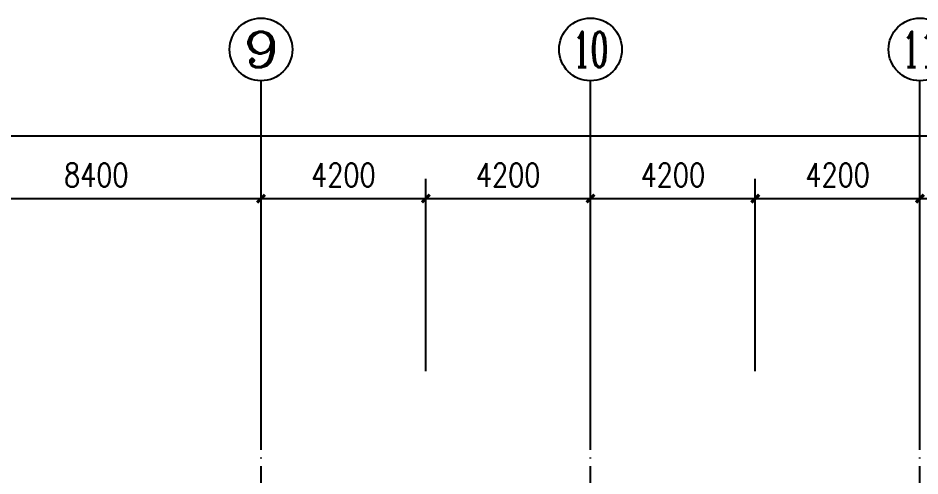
# Model space of a CAD drawing. Extents: x 122060 to 300410, y -425997 to -174060.
# Drawn here: x 218598 to 241593, y -377867 to -366197 of the extents above; entities that cross this region are included whole.
import ezdxf
from ezdxf.enums import TextEntityAlignment as Align

# ---------------------------------------------------------------- set-up
doc = ezdxf.new("R2010")
doc.units = 0
doc.header["$LTSCALE"] = 1000
doc.header["$MEASUREMENT"] = 0
doc.linetypes.add('DOTE', pattern=[2.42, 2, -0.2, 0.02, -0.2])
doc.layers.get('0').update_dxf_attribs({"linetype": 'CONTINUOUS'})
doc.layers.get('Defpoints').update_dxf_attribs({"linetype": 'CONTINUOUS'})
for name, color, linetype in [('AXIS', 3, 'CONTINUOUS'), ('AXIS_TEXT', 7, 'CONTINUOUS'), ('DOTE', 1, 'CONTINUOUS')]:
    doc.layers.add(name, color=color, linetype=linetype)
doc.styles.add('_TCH_AXIS', font='COMPLEX', dxfattribs={"bigfont": 'GBCBIG'})
doc.styles.add('COMPLEX', font='COMPLEX')
doc.styles.add('dim_font', font='SIMPLEX.shx', dxfattribs={"width": 0.8})
doc.dimstyles.new('DIMN200', dxfattribs={"dimscale": 2, "dimtxt": 300, "dimasz": 100, "dimexe": 250, "dimexo": 300, "dimgap": 150, "dimtad": 1, "dimdec": 0, "dimzin": 0, "dimdsep": 46, "dimtxsty": 'dim_font', "dimblk": 'ARCHTICK', "dimcen": 0.09, "dimclrt": 7, "dimazin": 2, "dimtfac": 1, "dimtdec": 0, "dimtix": 1, "dimtmove": 2, "dimatfit": 3, "dimfxl": 0, "dimtolj": 1, "dimtzin": 0, "dimarcsym": 0})

# ---------------------------------------------------------------- blocks, each defined once
blk = doc.blocks.new('_ArchTick')
at = {"color": 0, "linetype": 'ByBlock', "const_width": 0.4}
blk.add_lwpolyline([(-0.5, -0.5), (0.5, 0.5)], dxfattribs=at)
blk = doc.blocks.new('*D66')
at = {"layer": 'AXIS', "color": 0, "lineweight": -2}
for p, q in [((216393, -375197), (216393, -370297)), ((224793, -375197), (224793, -370297)), ((216393, -370797), (224793, -370797))]:
    blk.add_line(p, q, dxfattribs=at)
at = {"layer": 'Defpoints', "color": 0}
for p in [(224793, -370797), (216393, -375797), (224793, -375797)]:
    blk.add_point(p, dxfattribs=at)
at = {"layer": 'AXIS', "color": 0, "lineweight": -2, "xscale": 200, "yscale": 200, "zscale": 200, "rotation": 180}
blk.add_blockref('_ArchTick', (216393, -370797), dxfattribs=at)
at = {"layer": 'AXIS', "color": 0, "lineweight": -2, "xscale": 200, "yscale": 200, "zscale": 200}
blk.add_blockref('_ArchTick', (224793, -370797), dxfattribs=at)
at = {"layer": 'AXIS', "color": 7, "insert": (220593, -370197), "char_height": 600, "attachment_point": 5, "style": 'dim_font'}
blk.add_mtext('\\A1;8400', dxfattribs=at)
blk = doc.blocks.new('*D67')
at = {"layer": 'AXIS', "color": 0, "lineweight": -2}
for p, q in [((224793, -375197), (224793, -370297)), ((228993, -375197), (228993, -370297)), ((224793, -370797), (228993, -370797))]:
    blk.add_line(p, q, dxfattribs=at)
at = {"layer": 'Defpoints', "color": 0}
for p in [(228993, -370797), (224793, -375797), (228993, -375797)]:
    blk.add_point(p, dxfattribs=at)
at = {"layer": 'AXIS', "color": 0, "lineweight": -2, "xscale": 200, "yscale": 200, "zscale": 200, "rotation": 180}
blk.add_blockref('_ArchTick', (224793, -370797), dxfattribs=at)
at = {"layer": 'AXIS', "color": 0, "lineweight": -2, "xscale": 200, "yscale": 200, "zscale": 200}
blk.add_blockref('_ArchTick', (228993, -370797), dxfattribs=at)
at = {"layer": 'AXIS', "color": 7, "insert": (226893, -370197), "char_height": 600, "attachment_point": 5, "style": 'dim_font'}
blk.add_mtext('\\A1;4200', dxfattribs=at)
blk = doc.blocks.new('*D68')
at = {"layer": 'AXIS', "color": 0, "lineweight": -2}
for p, q in [((228993, -375197), (228993, -370297)), ((233193, -375197), (233193, -370297)), ((228993, -370797), (233193, -370797))]:
    blk.add_line(p, q, dxfattribs=at)
at = {"layer": 'Defpoints', "color": 0}
for p in [(233193, -370797), (228993, -375797), (233193, -375797)]:
    blk.add_point(p, dxfattribs=at)
at = {"layer": 'AXIS', "color": 0, "lineweight": -2, "xscale": 200, "yscale": 200, "zscale": 200, "rotation": 180}
blk.add_blockref('_ArchTick', (228993, -370797), dxfattribs=at)
at = {"layer": 'AXIS', "color": 0, "lineweight": -2, "xscale": 200, "yscale": 200, "zscale": 200}
blk.add_blockref('_ArchTick', (233193, -370797), dxfattribs=at)
at = {"layer": 'AXIS', "color": 7, "insert": (231093, -370197), "char_height": 600, "attachment_point": 5, "style": 'dim_font'}
blk.add_mtext('\\A1;4200', dxfattribs=at)
blk = doc.blocks.new('*D69')
at = {"layer": 'AXIS', "color": 0, "lineweight": -2}
for p, q in [((233193, -375197), (233193, -370297)), ((237393, -375197), (237393, -370297)), ((233193, -370797), (237393, -370797))]:
    blk.add_line(p, q, dxfattribs=at)
at = {"layer": 'Defpoints', "color": 0}
for p in [(237393, -370797), (233193, -375797), (237393, -375797)]:
    blk.add_point(p, dxfattribs=at)
at = {"layer": 'AXIS', "color": 0, "lineweight": -2, "xscale": 200, "yscale": 200, "zscale": 200, "rotation": 180}
blk.add_blockref('_ArchTick', (233193, -370797), dxfattribs=at)
at = {"layer": 'AXIS', "color": 0, "lineweight": -2, "xscale": 200, "yscale": 200, "zscale": 200}
blk.add_blockref('_ArchTick', (237393, -370797), dxfattribs=at)
at = {"layer": 'AXIS', "color": 7, "insert": (235293, -370197), "char_height": 600, "attachment_point": 5, "style": 'dim_font'}
blk.add_mtext('\\A1;4200', dxfattribs=at)
blk = doc.blocks.new('*D70')
at = {"layer": 'AXIS', "color": 0, "lineweight": -2}
for p, q in [((237393, -375197), (237393, -370297)), ((241593, -375197), (241593, -370297)), ((237393, -370797), (241593, -370797))]:
    blk.add_line(p, q, dxfattribs=at)
at = {"layer": 'Defpoints', "color": 0}
for p in [(241593, -370797), (237393, -375797), (241593, -375797)]:
    blk.add_point(p, dxfattribs=at)
at = {"layer": 'AXIS', "color": 0, "lineweight": -2, "xscale": 200, "yscale": 200, "zscale": 200, "rotation": 180}
blk.add_blockref('_ArchTick', (237393, -370797), dxfattribs=at)
at = {"layer": 'AXIS', "color": 0, "lineweight": -2, "xscale": 200, "yscale": 200, "zscale": 200}
blk.add_blockref('_ArchTick', (241593, -370797), dxfattribs=at)
at = {"layer": 'AXIS', "color": 7, "insert": (239493, -370197), "char_height": 600, "attachment_point": 5, "style": 'dim_font'}
blk.add_mtext('\\A1;4200', dxfattribs=at)
blk = doc.blocks.new('*D71')
at = {"layer": 'AXIS', "color": 0, "lineweight": -2}
for p, q in [((241593, -375197), (241593, -370297)), ((244893, -375197), (244893, -370297)), ((241593, -370797), (244893, -370797))]:
    blk.add_line(p, q, dxfattribs=at)
at = {"layer": 'Defpoints', "color": 0}
for p in [(244893, -370797), (241593, -375797), (244893, -375797)]:
    blk.add_point(p, dxfattribs=at)
at = {"layer": 'AXIS', "color": 0, "lineweight": -2, "xscale": 200, "yscale": 200, "zscale": 200, "rotation": 180}
blk.add_blockref('_ArchTick', (241593, -370797), dxfattribs=at)
at = {"layer": 'AXIS', "color": 0, "lineweight": -2, "xscale": 200, "yscale": 200, "zscale": 200}
blk.add_blockref('_ArchTick', (244893, -370797), dxfattribs=at)
at = {"layer": 'AXIS', "color": 7, "insert": (243243, -370197), "char_height": 600, "attachment_point": 5, "style": 'dim_font'}
blk.add_mtext('\\A1;3300', dxfattribs=at)
blk = doc.blocks.new('*D74')
at = {"layer": 'AXIS', "color": 0, "lineweight": -2}
for p, q in [((160293, -375197), (160293, -368697)), ((255693, -375197), (255693, -368697)), ((160293, -369197), (255693, -369197))]:
    blk.add_line(p, q, dxfattribs=at)
at = {"layer": 'Defpoints', "color": 0}
for p in [(255693, -369197), (160293, -375797), (255693, -375797)]:
    blk.add_point(p, dxfattribs=at)
at = {"layer": 'AXIS', "color": 0, "lineweight": -2, "xscale": 200, "yscale": 200, "zscale": 200, "rotation": 180}
blk.add_blockref('_ArchTick', (160293, -369197), dxfattribs=at)
at = {"layer": 'AXIS', "color": 0, "lineweight": -2, "xscale": 200, "yscale": 200, "zscale": 200}
blk.add_blockref('_ArchTick', (255693, -369197), dxfattribs=at)
at = {"layer": 'AXIS', "color": 7, "insert": (207993, -368597), "char_height": 600, "attachment_point": 5, "style": 'dim_font'}
blk.add_mtext('\\A1;95400', dxfattribs=at)
blk = doc.blocks.new('_AXISO')
blk.add_circle((0, 0), 0.5)
at = {"layer": 'AXIS_TEXT', "style": 'COMPLEX', "width": 1.041667}
blk.add_attdef('A', text='', height=0.56, dxfattribs=at).set_placement((-0.25, -0.28), (0.25, -0.28), align=Align.FIT)

msp = doc.modelspace()

# ---------------------------------------------------------------- linework, layer by layer
at = {"layer": 'AXIS'}
for p, q in [((224792.7, -375796.5), (224792.7, -367796.5)), ((233192.7, -375796.5), (233192.7, -367796.5)), ((241592.7, -375796.5), (241592.7, -367796.5))]:
    msp.add_line(p, q, dxfattribs=at)
at = {"layer": 'DOTE', "linetype": 'DOTE'}
for p, q in [((224792.7, -401400.9), (224792.7, -374585.9)), ((233192.7, -401400.9), (233192.7, -374585.9)), ((241592.7, -401400.9), (241592.7, -374585.9))]:
    msp.add_line(p, q, dxfattribs=at)

# ---------------------------------------------------------------- block references
at = {"layer": 'AXIS'}
ref = msp.add_blockref('_AXISO', (224792.7, -366996.5), dxfattribs=dict(at, xscale=1600, yscale=1600, zscale=1600))
ref.add_attrib('A', '9', dxfattribs={"layer": 'AXIS_TEXT', "height": 905.1, "style": '_TCH_AXIS', "width": 1.5}).set_placement((224340.2, -367449.1), (225245.3, -367449.1), align=Align.FIT)
ref = msp.add_blockref('_AXISO', (233192.7, -366996.5), dxfattribs=dict(at, xscale=1600, yscale=1600, zscale=1600))
ref.add_attrib('A', '10', dxfattribs={"layer": 'AXIS_TEXT', "height": 905.1, "style": '_TCH_AXIS', "width": 0.724138}).set_placement((232740.2, -367449.1), (233645.3, -367449.1), align=Align.FIT)
ref = msp.add_blockref('_AXISO', (241592.7, -366996.5), dxfattribs=dict(at, xscale=1600, yscale=1600, zscale=1600))
ref.add_attrib('A', '11', dxfattribs={"layer": 'AXIS_TEXT', "height": 905.1, "style": '_TCH_AXIS', "width": 0.875}).set_placement((241140.2, -367449.1), (242045.3, -367449.1), align=Align.FIT)

# ---------------------------------------------------------------- dimensions: what is measured, and where the dimension line sits
for p1, p2, distance, picture, middle in [((160292.7, -375796.5), (255692.7, -375796.5), 6600, '*D74', (207992.7, -368596.5)), ((216392.7, -375796.5), (224792.7, -375796.5), 5000, '*D66', (220592.7, -370196.5)), ((224792.7, -375796.5), (228992.7, -375796.5), 5000, '*D67', (226892.7, -370196.5)), ((228992.7, -375796.5), (233192.7, -375796.5), 5000, '*D68', (231092.7, -370196.5)), ((233192.7, -375796.5), (237392.7, -375796.5), 5000, '*D69', (235292.7, -370196.5)), ((237392.7, -375796.5), (241592.7, -375796.5), 5000, '*D70', (239492.7, -370196.5)), ((241592.7, -375796.5), (244892.7, -375796.5), 5000, '*D71', (243242.7, -370196.5))]:
    dim = msp.add_aligned_dim(p1=p1, p2=p2, distance=distance, dimstyle='DIMN200', dxfattribs=at)
    dim.commit()
    dim.dimension.update_dxf_attribs({"geometry": picture, "text_midpoint": middle})

doc.saveas('drawing.dxf')
